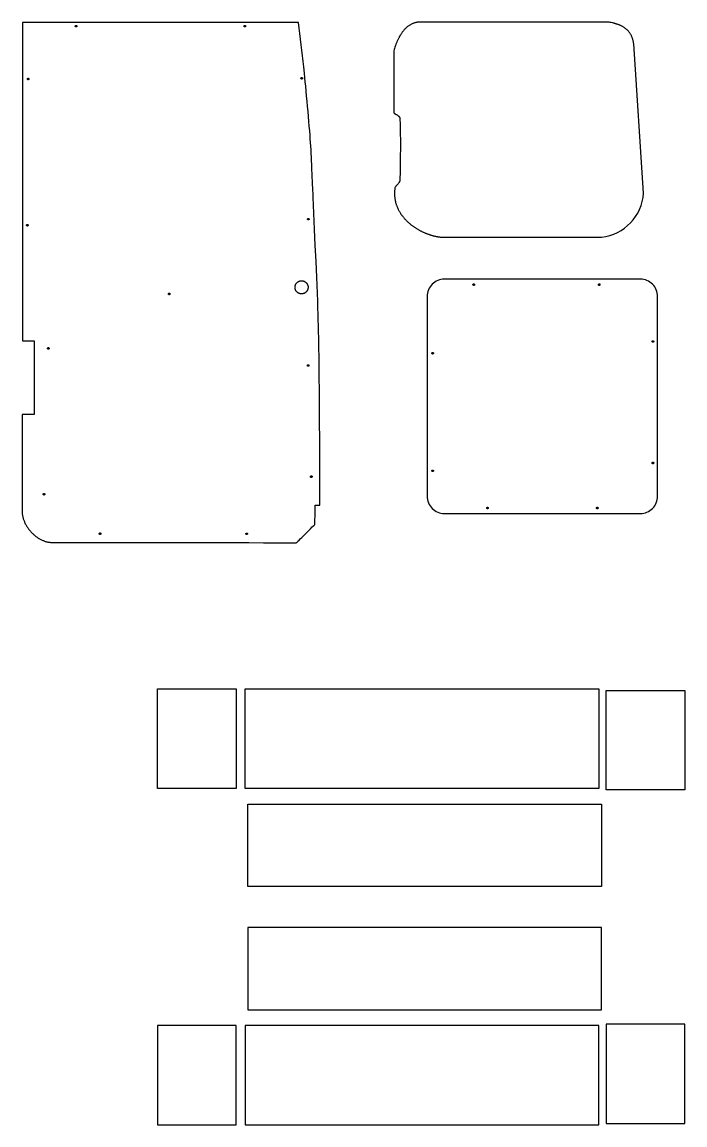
# Model space of a CAD drawing. Extents: x 850 to 7689, y -9166 to -905.
# Drawn here: x 4308 to 5999, y -6083 to -3269 of the extents above; entities that cross this region are included whole.
import ezdxf

# ---------------------------------------------------------------- set-up
doc = ezdxf.new("R2010")
doc.units = 0
doc.layers.add('Default_Layer', color=1, linetype='CONTINUOUS')

msp = doc.modelspace()

# ---------------------------------------------------------------- linework, layer by layer
at = {"layer": 'Default_Layer'}
for points in [[(4389.8, -4596.5), (4428, -4596.7), (4466.2, -4596.9), (4504.4, -4596.9), (4542.6, -4597), (4580.8, -4597), (4619, -4597), (4695.4, -4597), (4771.8, -4597), (4810, -4597), (4848.2, -4597), (4886.5, -4597.1), (4924.7, -4597.2), (4962.9, -4597.3), (4982, -4597.4), (5001.1, -4597.5), (5002.9, -4597.5), (5004.8, -4597.6), (5006.5, -4597.6), (5007.1, -4597.5), (5007.5, -4597.5), (5007.6, -4597.5), (5007.8, -4597.4), (5008.3, -4597), (5009, -4596.4), (5009.9, -4595.7), (5010.9, -4594.7), (5012.1, -4593.6), (5014.9, -4590.9), (5018.2, -4587.7), (5021.8, -4584.2), (5025.6, -4580.5), (5029.5, -4576.6), (5037.1, -4568.8), (5043.9, -4562), (5048.7, -4557.1), (5050.9, -4555), (5051.4, -4554.5), (5051.9, -4554.2), (5052.9, -4553.4), (5053.4, -4553), (5053.7, -4552.8), (5053.9, -4552.6), (5054.1, -4552.4), (5054.3, -4552.1), (5054.5, -4551.9), (5054.6, -4551.6), (5054.8, -4551.3), (5054.9, -4551), (5055, -4550.7), (5055.1, -4550.3), (5055.1, -4549.9), (5055.2, -4549.5), (5055.3, -4548.7), (5055.3, -4547.8), (5055.4, -4546.9), (5055.4, -4546.1), (5055.5, -4545.2), (5055.5, -4543.4), (5055.6, -4539.6), (5055.9, -4528.2), (5056.2, -4514.5), (5056.5, -4501.9), (5068, -4501.9), (5068, -4362.6), (5067.8, -4342.5), (5067.6, -4322.4), (5067.5, -4302.4), (5067.3, -4282.3), (5067.1, -4242.2), (5066.8, -4202.1), (5066.6, -4182), (5066.4, -4161.9), (5066.2, -4141.9), (5065.9, -4121.8), (5065.6, -4101.7), (5065.3, -4081.7), (5065.1, -4071.6), (5064.9, -4061.6), (5064.6, -4051.6), (5064.4, -4041.5), (5064.1, -4031.5), (5063.8, -4021.5), (5063.5, -4011.4), (5063.2, -4001.3), (5062.5, -3981.1), (5061.7, -3960.8), (5060.9, -3940.5), (5060.1, -3920.1), (5059.3, -3899.8), (5058.4, -3879.3), (5056.5, -3838.5), (5054.7, -3797.6), (5053.8, -3777.2), (5052.9, -3756.7), (5052, -3736.3), (5051.1, -3716), (5050.7, -3706.7), (5050.3, -3697.3), (5049.4, -3678.7), (5048.6, -3660.1), (5047.8, -3641.4), (5047.4, -3632.1), (5047, -3622.8), (5046.5, -3613.5), (5046, -3604.2), (5045.5, -3594.9), (5045, -3585.6), (5044.4, -3576.3), (5043.7, -3567), (5043, -3557.1), (5042.2, -3546.4), (5041.2, -3534.8), (5040.2, -3522.7), (5039.1, -3510), (5037.9, -3497), (5036.7, -3483.9), (5035.5, -3470.7), (5034.3, -3457.7), (5033.1, -3444.9), (5031.9, -3432.7), (5030.8, -3421), (5029.7, -3410), (5028.7, -3400), (5027.8, -3391), (5026.9, -3383.3), (5026.2, -3376.2), (5025.4, -3369.1), (5024.6, -3362), (5023.8, -3355), (5022.1, -3340.8), (5020.4, -3326.6), (5016.8, -3298.3), (5015.1, -3284.2), (5013.4, -3270), (4309.1, -3270), (4309.1, -4081.9), (4339.5, -4082), (4339.5, -4270.4), (4308.4, -4270.4), (4308.8, -4522.5), (4309, -4524.5), (4309.4, -4526.4), (4309.7, -4528.3), (4310.1, -4530.3), (4310.6, -4532.2), (4311.1, -4534.1), (4311.6, -4536), (4312.2, -4537.8), (4312.9, -4539.7), (4313.5, -4541.5), (4314.3, -4543.3), (4315, -4545.1), (4315.8, -4546.9), (4316.7, -4548.7), (4317.6, -4550.4), (4318.5, -4552.1), (4319.5, -4553.8), (4320.5, -4555.5), (4321.5, -4557.1), (4322.5, -4558.8), (4323.7, -4560.4), (4324.8, -4562), (4325.9, -4563.5), (4327.1, -4565), (4328.4, -4566.5), (4329.6, -4568), (4330.9, -4569.5), (4332.2, -4570.9), (4333.5, -4572.3), (4334.9, -4573.6), (4336.3, -4574.9), (4337.7, -4576.2), (4339.1, -4577.5), (4340.6, -4578.7), (4342.1, -4579.9), (4343.6, -4581.1), (4345.1, -4582.2), (4346.6, -4583.3), (4348.1, -4584.3), (4349.7, -4585.3), (4351.3, -4586.3), (4352.9, -4587.2), (4354.5, -4588.1), (4356.1, -4589), (4357.7, -4589.8), (4359.4, -4590.6), (4361, -4591.3), (4362.7, -4592), (4364.4, -4592.6), (4366, -4593.2), (4367.7, -4593.8), (4369.4, -4594.3), (4371.1, -4594.7), (4372.8, -4595.2), (4374.5, -4595.5), (4376.2, -4595.8), (4377.9, -4596.1), (4379.6, -4596.3), (4381.3, -4596.5), (4383, -4596.6), (4384.7, -4596.7), (4386.4, -4596.7), (4388.1, -4596.6), (4389.8, -4596.5)], [(4446.2, -3277.4), (4446.4, -3277.4), (4446.6, -3277.4), (4446.8, -3277.5), (4446.9, -3277.6), (4447.1, -3277.6), (4447.3, -3277.7), (4447.4, -3277.9), (4447.6, -3278), (4447.7, -3278.1), (4447.8, -3278.3), (4447.9, -3278.4), (4448, -3278.6), (4448.1, -3278.8), (4448.1, -3279), (4448.2, -3279.2), (4448.2, -3279.4), (4448.2, -3279.6), (4448.1, -3279.8), (4448.1, -3280), (4448, -3280.2), (4447.9, -3280.4), (4447.8, -3280.5), (4447.7, -3280.7), (4447.6, -3280.8), (4447.4, -3280.9), (4447.3, -3281.1), (4447.1, -3281.2), (4446.9, -3281.2), (4446.8, -3281.3), (4446.6, -3281.4), (4446.4, -3281.4), (4446.2, -3281.4), (4446, -3281.4), (4445.8, -3281.4), (4445.6, -3281.3), (4445.4, -3281.2), (4445.2, -3281.2), (4445, -3281.1), (4444.9, -3280.9), (4444.7, -3280.8), (4444.6, -3280.7), (4444.5, -3280.5), (4444.4, -3280.4), (4444.3, -3280.2), (4444.3, -3280), (4444.2, -3279.8), (4444.2, -3279.6), (4444.2, -3279.4), (4444.2, -3279.2), (4444.2, -3279), (4444.3, -3278.8), (4444.3, -3278.6), (4444.4, -3278.4), (4444.5, -3278.3), (4444.6, -3278.1), (4444.7, -3278), (4444.9, -3277.9), (4445, -3277.7), (4445.2, -3277.6), (4445.4, -3277.6), (4445.6, -3277.5), (4445.8, -3277.4), (4446, -3277.4), (4446.2, -3277.4)], [(4876.7, -3277.4), (4876.9, -3277.4), (4877.1, -3277.4), (4877.3, -3277.5), (4877.5, -3277.6), (4877.6, -3277.6), (4877.8, -3277.7), (4878, -3277.9), (4878.1, -3278), (4878.2, -3278.1), (4878.3, -3278.3), (4878.4, -3278.4), (4878.5, -3278.6), (4878.6, -3278.8), (4878.6, -3279), (4878.7, -3279.2), (4878.7, -3279.4), (4878.7, -3279.6), (4878.6, -3279.8), (4878.6, -3280), (4878.5, -3280.2), (4878.4, -3280.4), (4878.3, -3280.5), (4878.2, -3280.7), (4878.1, -3280.8), (4878, -3280.9), (4877.8, -3281.1), (4877.6, -3281.2), (4877.5, -3281.2), (4877.3, -3281.3), (4877.1, -3281.4), (4876.9, -3281.4), (4876.7, -3281.4), (4876.5, -3281.4), (4876.3, -3281.4), (4876.1, -3281.3), (4875.9, -3281.2), (4875.7, -3281.2), (4875.6, -3281.1), (4875.4, -3280.9), (4875.3, -3280.8), (4875.1, -3280.7), (4875, -3280.5), (4874.9, -3280.4), (4874.8, -3280.2), (4874.8, -3280), (4874.7, -3279.8), (4874.7, -3279.6), (4874.7, -3279.4), (4874.7, -3279.2), (4874.7, -3279), (4874.8, -3278.8), (4874.8, -3278.6), (4874.9, -3278.4), (4875, -3278.3), (4875.1, -3278.1), (4875.3, -3278), (4875.4, -3277.9), (4875.6, -3277.7), (4875.7, -3277.6), (4875.9, -3277.6), (4876.1, -3277.5), (4876.3, -3277.4), (4876.5, -3277.4), (4876.7, -3277.4)], [(4324, -3412.1), (4324.2, -3412.1), (4324.4, -3412.2), (4324.6, -3412.2), (4324.7, -3412.3), (4324.9, -3412.4), (4325.1, -3412.5), (4325.2, -3412.6), (4325.4, -3412.7), (4325.5, -3412.9), (4325.6, -3413), (4325.7, -3413.2), (4325.8, -3413.3), (4325.9, -3413.5), (4325.9, -3413.7), (4326, -3413.9), (4326, -3414.1), (4326, -3414.3), (4325.9, -3414.5), (4325.9, -3414.7), (4325.8, -3414.9), (4325.7, -3415.1), (4325.6, -3415.2), (4325.5, -3415.4), (4325.4, -3415.5), (4325.2, -3415.7), (4325.1, -3415.8), (4324.9, -3415.9), (4324.7, -3416), (4324.6, -3416), (4324.4, -3416.1), (4324.2, -3416.1), (4324, -3416.1), (4323.8, -3416.1), (4323.6, -3416.1), (4323.4, -3416), (4323.2, -3416), (4323, -3415.9), (4322.8, -3415.8), (4322.7, -3415.7), (4322.5, -3415.5), (4322.4, -3415.4), (4322.3, -3415.2), (4322.2, -3415.1), (4322.1, -3414.9), (4322.1, -3414.7), (4322, -3414.5), (4322, -3414.3), (4322, -3414.1), (4322, -3413.9), (4322, -3413.7), (4322.1, -3413.5), (4322.1, -3413.3), (4322.2, -3413.2), (4322.3, -3413), (4322.4, -3412.9), (4322.5, -3412.7), (4322.7, -3412.6), (4322.8, -3412.5), (4323, -3412.4), (4323.2, -3412.3), (4323.4, -3412.2), (4323.6, -3412.2), (4323.8, -3412.1), (4324, -3412.1)], [(5021.9, -3410.2), (5022.1, -3410.2), (5022.3, -3410.2), (5022.5, -3410.3), (5022.7, -3410.3), (5022.9, -3410.4), (5023.1, -3410.5), (5023.2, -3410.6), (5023.3, -3410.8), (5023.5, -3410.9), (5023.6, -3411.1), (5023.7, -3411.2), (5023.8, -3411.4), (5023.8, -3411.6), (5023.9, -3411.8), (5023.9, -3412), (5023.9, -3412.2), (5023.9, -3412.4), (5023.9, -3412.6), (5023.8, -3412.8), (5023.8, -3412.9), (5023.7, -3413.1), (5023.6, -3413.3), (5023.5, -3413.4), (5023.3, -3413.6), (5023.2, -3413.7), (5023.1, -3413.8), (5022.9, -3413.9), (5022.7, -3414), (5022.5, -3414.1), (5022.3, -3414.1), (5022.1, -3414.2), (5021.9, -3414.2), (5021.7, -3414.2), (5021.5, -3414.1), (5021.3, -3414.1), (5021.2, -3414), (5021, -3413.9), (5020.8, -3413.8), (5020.7, -3413.7), (5020.5, -3413.6), (5020.4, -3413.4), (5020.3, -3413.3), (5020.2, -3413.1), (5020.1, -3412.9), (5020, -3412.8), (5020, -3412.6), (5019.9, -3412.4), (5019.9, -3412.2), (5019.9, -3412), (5020, -3411.8), (5020, -3411.6), (5020.1, -3411.4), (5020.2, -3411.2), (5020.3, -3411.1), (5020.4, -3410.9), (5020.5, -3410.8), (5020.7, -3410.6), (5020.8, -3410.5), (5021, -3410.4), (5021.2, -3410.3), (5021.3, -3410.3), (5021.5, -3410.2), (5021.7, -3410.2), (5021.9, -3410.2)], [(5038.7, -3769.8), (5038.9, -3769.8), (5039.1, -3769.8), (5039.3, -3769.9), (5039.5, -3769.9), (5039.6, -3770), (5039.8, -3770.1), (5040, -3770.2), (5040.1, -3770.4), (5040.2, -3770.5), (5040.3, -3770.7), (5040.4, -3770.8), (5040.5, -3771), (5040.6, -3771.2), (5040.6, -3771.4), (5040.7, -3771.6), (5040.7, -3771.8), (5040.7, -3772), (5040.6, -3772.2), (5040.6, -3772.4), (5040.5, -3772.5), (5040.4, -3772.7), (5040.3, -3772.9), (5040.2, -3773), (5040.1, -3773.2), (5040, -3773.3), (5039.8, -3773.4), (5039.6, -3773.5), (5039.5, -3773.6), (5039.3, -3773.7), (5039.1, -3773.7), (5038.9, -3773.8), (5038.7, -3773.8), (5038.5, -3773.8), (5038.3, -3773.7), (5038.1, -3773.7), (5037.9, -3773.6), (5037.7, -3773.5), (5037.6, -3773.4), (5037.4, -3773.3), (5037.3, -3773.2), (5037.1, -3773), (5037, -3772.9), (5036.9, -3772.7), (5036.8, -3772.5), (5036.8, -3772.4), (5036.7, -3772.2), (5036.7, -3772), (5036.7, -3771.8), (5036.7, -3771.6), (5036.7, -3771.4), (5036.8, -3771.2), (5036.8, -3771), (5036.9, -3770.8), (5037, -3770.7), (5037.1, -3770.5), (5037.3, -3770.4), (5037.4, -3770.2), (5037.6, -3770.1), (5037.7, -3770), (5037.9, -3769.9), (5038.1, -3769.9), (5038.3, -3769.8), (5038.5, -3769.8), (5038.7, -3769.8)], [(4322, -3785.2), (4322.2, -3785.2), (4322.4, -3785.2), (4322.5, -3785.3), (4322.7, -3785.3), (4322.9, -3785.4), (4323.1, -3785.5), (4323.2, -3785.6), (4323.4, -3785.8), (4323.5, -3785.9), (4323.6, -3786), (4323.7, -3786.2), (4323.8, -3786.4), (4323.9, -3786.6), (4323.9, -3786.8), (4323.9, -3787), (4324, -3787.2), (4323.9, -3787.4), (4323.9, -3787.6), (4323.9, -3787.8), (4323.8, -3787.9), (4323.7, -3788.1), (4323.6, -3788.3), (4323.5, -3788.4), (4323.4, -3788.6), (4323.2, -3788.7), (4323.1, -3788.8), (4322.9, -3788.9), (4322.7, -3789), (4322.5, -3789.1), (4322.4, -3789.1), (4322.2, -3789.2), (4322, -3789.2), (4321.7, -3789.2), (4321.6, -3789.1), (4321.4, -3789.1), (4321.2, -3789), (4321, -3788.9), (4320.8, -3788.8), (4320.7, -3788.7), (4320.5, -3788.6), (4320.4, -3788.4), (4320.3, -3788.3), (4320.2, -3788.1), (4320.1, -3787.9), (4320, -3787.8), (4320, -3787.6), (4320, -3787.4), (4320, -3787.2), (4320, -3787), (4320, -3786.8), (4320, -3786.6), (4320.1, -3786.4), (4320.2, -3786.2), (4320.3, -3786), (4320.4, -3785.9), (4320.5, -3785.8), (4320.7, -3785.6), (4320.8, -3785.5), (4321, -3785.4), (4321.2, -3785.3), (4321.4, -3785.3), (4321.6, -3785.2), (4321.7, -3785.2), (4322, -3785.2)], [(5021.4, -3928.9), (5022.2, -3928.9), (5023.1, -3928.9), (5023.9, -3929.1), (5024.7, -3929.2), (5025.6, -3929.4), (5026.4, -3929.6), (5027.1, -3929.9), (5027.9, -3930.2), (5028.6, -3930.5), (5029.4, -3930.9), (5030.1, -3931.3), (5030.7, -3931.7), (5031.4, -3932.2), (5032, -3932.7), (5032.6, -3933.2), (5033.2, -3933.8), (5033.8, -3934.3), (5034.3, -3935), (5034.8, -3935.6), (5035.3, -3936.2), (5035.7, -3936.9), (5036.1, -3937.6), (5036.5, -3938.3), (5036.8, -3939.1), (5037.1, -3939.8), (5037.4, -3940.6), (5037.6, -3941.4), (5037.8, -3942.2), (5037.9, -3943.1), (5038, -3943.9), (5038.1, -3944.7), (5038.1, -3945.6), (5038.1, -3946.5), (5038, -3947.3), (5037.9, -3948.1), (5037.8, -3949), (5037.6, -3949.8), (5037.4, -3950.6), (5037.1, -3951.4), (5036.8, -3952.1), (5036.5, -3952.9), (5036.1, -3953.6), (5035.7, -3954.3), (5035.3, -3955), (5034.8, -3955.6), (5034.3, -3956.2), (5033.8, -3956.9), (5033.2, -3957.4), (5032.6, -3958), (5032, -3958.5), (5031.4, -3959), (5030.7, -3959.5), (5030.1, -3959.9), (5029.4, -3960.3), (5028.6, -3960.7), (5027.9, -3961), (5027.1, -3961.3), (5026.4, -3961.6), (5025.6, -3961.8), (5024.7, -3962), (5023.9, -3962.1), (5023.1, -3962.3), (5022.2, -3962.3), (5021.4, -3962.3), (5020.5, -3962.3), (5019.7, -3962.3), (5018.8, -3962.1), (5018, -3962), (5017.2, -3961.8), (5016.4, -3961.6), (5015.6, -3961.3), (5014.9, -3961), (5014.1, -3960.7), (5013.4, -3960.3), (5012.7, -3959.9), (5012, -3959.5), (5011.4, -3959), (5010.7, -3958.5), (5010.1, -3958), (5009.5, -3957.4), (5009, -3956.9), (5008.5, -3956.2), (5008, -3955.6), (5007.5, -3955), (5007.1, -3954.3), (5006.7, -3953.6), (5006.3, -3952.9), (5006, -3952.1), (5005.7, -3951.4), (5005.4, -3950.6), (5005.2, -3949.8), (5005, -3949), (5004.8, -3948.1), (5004.7, -3947.3), (5004.7, -3946.5), (5004.6, -3945.6), (5004.7, -3944.7), (5004.7, -3943.9), (5004.8, -3943.1), (5005, -3942.2), (5005.2, -3941.4), (5005.4, -3940.6), (5005.7, -3939.8), (5006, -3939.1), (5006.3, -3938.3), (5006.7, -3937.6), (5007.1, -3936.9), (5007.5, -3936.2), (5008, -3935.6), (5008.5, -3935), (5009, -3934.3), (5009.5, -3933.8), (5010.1, -3933.2), (5010.7, -3932.7), (5011.4, -3932.2), (5012, -3931.7), (5012.7, -3931.3), (5013.4, -3930.9), (5014.1, -3930.5), (5014.9, -3930.2), (5015.6, -3929.9), (5016.4, -3929.6), (5017.2, -3929.4), (5018, -3929.2), (5018.8, -3929.1), (5019.7, -3928.9), (5020.5, -3928.9), (5021.4, -3928.9), (5022.2, -3928.9), (5023.1, -3928.9), (5023.9, -3929.1), (5024.7, -3929.2), (5025.6, -3929.4), (5026.4, -3929.6), (5027.1, -3929.9), (5027.9, -3930.2), (5028.6, -3930.5), (5029.4, -3930.9), (5030.1, -3931.3), (5030.7, -3931.7), (5031.4, -3932.2), (5032, -3932.7), (5032.6, -3933.2), (5033.2, -3933.8), (5033.8, -3934.3), (5034.3, -3935), (5034.8, -3935.6), (5035.3, -3936.2), (5035.7, -3936.9), (5036.1, -3937.6), (5036.5, -3938.3), (5036.8, -3939.1), (5037.1, -3939.8), (5037.4, -3940.6), (5037.6, -3941.4), (5037.8, -3942.2), (5037.9, -3943.1), (5038, -3943.9), (5038.1, -3944.7), (5038.1, -3945.6), (5038.1, -3946.5), (5038, -3947.3), (5037.9, -3948.1), (5037.8, -3949), (5037.6, -3949.8), (5037.4, -3950.6), (5037.1, -3951.4), (5036.8, -3952.1), (5036.5, -3952.9), (5036.1, -3953.6), (5035.7, -3954.3), (5035.3, -3955), (5034.8, -3955.6), (5034.3, -3956.2), (5033.8, -3956.9), (5033.2, -3957.4), (5032.6, -3958), (5032, -3958.5), (5031.4, -3959), (5030.7, -3959.5), (5030.1, -3959.9), (5029.4, -3960.3), (5028.6, -3960.7), (5027.9, -3961), (5027.1, -3961.3), (5026.4, -3961.6), (5025.6, -3961.8), (5024.7, -3962), (5023.9, -3962.1), (5023.1, -3962.3), (5022.2, -3962.3), (5021.4, -3962.3), (5020.5, -3962.3), (5019.7, -3962.3), (5018.8, -3962.1), (5018, -3962), (5017.2, -3961.8), (5016.4, -3961.6), (5015.6, -3961.3), (5014.9, -3961), (5014.1, -3960.7), (5013.4, -3960.3), (5012.7, -3959.9), (5012, -3959.5), (5011.4, -3959), (5010.7, -3958.5), (5010.1, -3958), (5009.5, -3957.4), (5009, -3956.9), (5008.5, -3956.2), (5008, -3955.6), (5007.5, -3955), (5007.1, -3954.3), (5006.7, -3953.6), (5006.3, -3952.9), (5006, -3952.1), (5005.7, -3951.4), (5005.4, -3950.6), (5005.2, -3949.8), (5005, -3949), (5004.8, -3948.1), (5004.7, -3947.3), (5004.7, -3946.5), (5004.6, -3945.6), (5004.7, -3944.7), (5004.7, -3943.9), (5004.8, -3943.1), (5005, -3942.2), (5005.2, -3941.4), (5005.4, -3940.6), (5005.7, -3939.8), (5006, -3939.1), (5006.3, -3938.3), (5006.7, -3937.6), (5007.1, -3936.9), (5007.5, -3936.2), (5008, -3935.6), (5008.5, -3935), (5009, -3934.3), (5009.5, -3933.8), (5010.1, -3933.2), (5010.7, -3932.7), (5011.4, -3932.2), (5012, -3931.7), (5012.7, -3931.3), (5013.4, -3930.9), (5014.1, -3930.5), (5014.9, -3930.2), (5015.6, -3929.9), (5016.4, -3929.6), (5017.2, -3929.4), (5018, -3929.2), (5018.8, -3929.1), (5019.7, -3928.9), (5020.5, -3928.9), (5021.4, -3928.9)], [(5458.7, -3938.8), (5458.7, -3938.6), (5458.8, -3938.4), (5458.8, -3938.2), (5458.9, -3938), (5459, -3937.8), (5459.1, -3937.7), (5459.2, -3937.5), (5459.3, -3937.4), (5459.5, -3937.3), (5459.6, -3937.1), (5459.8, -3937), (5460, -3937), (5460.1, -3936.9), (5460.3, -3936.8), (5460.5, -3936.8), (5460.7, -3936.8), (5460.9, -3936.8), (5461.1, -3936.8), (5461.3, -3936.9), (5461.5, -3937), (5461.7, -3937), (5461.9, -3937.1), (5462, -3937.3), (5462.2, -3937.4), (5462.3, -3937.5), (5462.4, -3937.7), (5462.5, -3937.8), (5462.6, -3938), (5462.6, -3938.2), (5462.7, -3938.4), (5462.7, -3938.6), (5462.7, -3938.8), (5462.7, -3939), (5462.7, -3939.2), (5462.6, -3939.4), (5462.6, -3939.6), (5462.5, -3939.7), (5462.4, -3939.9), (5462.3, -3940.1), (5462.2, -3940.2), (5462, -3940.3), (5461.9, -3940.5), (5461.7, -3940.6), (5461.5, -3940.6), (5461.3, -3940.7), (5461.1, -3940.8), (5460.9, -3940.8), (5460.7, -3940.8), (5460.5, -3940.8), (5460.3, -3940.8), (5460.1, -3940.7), (5460, -3940.6), (5459.8, -3940.6), (5459.6, -3940.5), (5459.5, -3940.3), (5459.3, -3940.2), (5459.2, -3940.1), (5459.1, -3939.9), (5459, -3939.7), (5458.9, -3939.6), (5458.8, -3939.4), (5458.8, -3939.2), (5458.7, -3939), (5458.7, -3938.8)], [(5778.7, -3938.8), (5778.7, -3938.6), (5778.8, -3938.4), (5778.8, -3938.2), (5778.9, -3938), (5779, -3937.8), (5779.1, -3937.7), (5779.2, -3937.5), (5779.3, -3937.4), (5779.5, -3937.3), (5779.6, -3937.1), (5779.8, -3937), (5780, -3937), (5780.1, -3936.9), (5780.3, -3936.8), (5780.5, -3936.8), (5780.7, -3936.8), (5780.9, -3936.8), (5781.1, -3936.8), (5781.3, -3936.9), (5781.5, -3937), (5781.7, -3937), (5781.9, -3937.1), (5782, -3937.3), (5782.2, -3937.4), (5782.3, -3937.5), (5782.4, -3937.7), (5782.5, -3937.8), (5782.6, -3938), (5782.6, -3938.2), (5782.7, -3938.4), (5782.7, -3938.6), (5782.7, -3938.8), (5782.7, -3939), (5782.7, -3939.2), (5782.6, -3939.4), (5782.6, -3939.6), (5782.5, -3939.7), (5782.4, -3939.9), (5782.3, -3940.1), (5782.2, -3940.2), (5782, -3940.3), (5781.9, -3940.5), (5781.7, -3940.6), (5781.5, -3940.6), (5781.3, -3940.7), (5781.1, -3940.8), (5780.9, -3940.8), (5780.7, -3940.8), (5780.5, -3940.8), (5780.3, -3940.8), (5780.1, -3940.7), (5780, -3940.6), (5779.8, -3940.6), (5779.6, -3940.5), (5779.5, -3940.3), (5779.3, -3940.2), (5779.2, -3940.1), (5779.1, -3939.9), (5779, -3939.7), (5778.9, -3939.6), (5778.8, -3939.4), (5778.8, -3939.2), (5778.7, -3939), (5778.7, -3938.8)], [(4683.7, -3960.4), (4683.9, -3960.4), (4684.1, -3960.4), (4684.3, -3960.5), (4684.5, -3960.5), (4684.6, -3960.6), (4684.8, -3960.7), (4685, -3960.8), (4685.1, -3961), (4685.2, -3961.1), (4685.4, -3961.3), (4685.5, -3961.4), (4685.5, -3961.6), (4685.6, -3961.8), (4685.7, -3962), (4685.7, -3962.2), (4685.7, -3962.4), (4685.7, -3962.6), (4685.7, -3962.8), (4685.6, -3963), (4685.5, -3963.2), (4685.5, -3963.3), (4685.4, -3963.5), (4685.2, -3963.7), (4685.1, -3963.8), (4685, -3963.9), (4684.8, -3964.1), (4684.6, -3964.2), (4684.5, -3964.2), (4684.3, -3964.3), (4684.1, -3964.4), (4683.9, -3964.4), (4683.7, -3964.4), (4683.5, -3964.4), (4683.3, -3964.4), (4683.1, -3964.3), (4682.9, -3964.2), (4682.7, -3964.2), (4682.6, -3964.1), (4682.4, -3963.9), (4682.3, -3963.8), (4682.2, -3963.7), (4682, -3963.5), (4681.9, -3963.3), (4681.9, -3963.2), (4681.8, -3963), (4681.7, -3962.8), (4681.7, -3962.6), (4681.7, -3962.4), (4681.7, -3962.2), (4681.7, -3962), (4681.8, -3961.8), (4681.9, -3961.6), (4681.9, -3961.4), (4682, -3961.3), (4682.2, -3961.1), (4682.3, -3961), (4682.4, -3960.8), (4682.6, -3960.7), (4682.7, -3960.6), (4682.9, -3960.5), (4683.1, -3960.5), (4683.3, -3960.4), (4683.5, -3960.4), (4683.7, -3960.4)], [(4375.5, -4099.5), (4375.7, -4099.5), (4375.9, -4099.5), (4376.1, -4099.6), (4376.2, -4099.6), (4376.4, -4099.7), (4376.6, -4099.8), (4376.7, -4099.9), (4376.9, -4100.1), (4377, -4100.2), (4377.1, -4100.4), (4377.2, -4100.5), (4377.3, -4100.7), (4377.4, -4100.9), (4377.4, -4101.1), (4377.5, -4101.3), (4377.5, -4101.5), (4377.5, -4101.7), (4377.4, -4101.9), (4377.4, -4102.1), (4377.3, -4102.2), (4377.2, -4102.4), (4377.1, -4102.6), (4377, -4102.7), (4376.9, -4102.9), (4376.7, -4103), (4376.6, -4103.1), (4376.4, -4103.2), (4376.2, -4103.3), (4376.1, -4103.4), (4375.9, -4103.4), (4375.7, -4103.5), (4375.5, -4103.5), (4375.3, -4103.5), (4375.1, -4103.4), (4374.9, -4103.4), (4374.7, -4103.3), (4374.5, -4103.2), (4374.3, -4103.1), (4374.2, -4103), (4374, -4102.9), (4373.9, -4102.7), (4373.8, -4102.6), (4373.7, -4102.4), (4373.6, -4102.2), (4373.6, -4102.1), (4373.5, -4101.9), (4373.5, -4101.7), (4373.5, -4101.5), (4373.5, -4101.3), (4373.5, -4101.1), (4373.6, -4100.9), (4373.6, -4100.7), (4373.7, -4100.5), (4373.8, -4100.4), (4373.9, -4100.2), (4374, -4100.1), (4374.2, -4099.9), (4374.3, -4099.8), (4374.5, -4099.7), (4374.7, -4099.6), (4374.9, -4099.6), (4375.1, -4099.5), (4375.3, -4099.5), (4375.5, -4099.5)], [(5915.7, -4083.8), (5915.7, -4083.6), (5915.8, -4083.4), (5915.8, -4083.2), (5915.9, -4083), (5916, -4082.8), (5916.1, -4082.7), (5916.2, -4082.5), (5916.3, -4082.4), (5916.5, -4082.3), (5916.6, -4082.1), (5916.8, -4082), (5917, -4082), (5917.1, -4081.9), (5917.3, -4081.8), (5917.5, -4081.8), (5917.7, -4081.8), (5917.9, -4081.8), (5918.1, -4081.8), (5918.3, -4081.9), (5918.5, -4082), (5918.7, -4082), (5918.9, -4082.1), (5919, -4082.3), (5919.2, -4082.4), (5919.3, -4082.5), (5919.4, -4082.7), (5919.5, -4082.8), (5919.6, -4083), (5919.6, -4083.2), (5919.7, -4083.4), (5919.7, -4083.6), (5919.7, -4083.8), (5919.7, -4084), (5919.7, -4084.2), (5919.6, -4084.4), (5919.6, -4084.6), (5919.5, -4084.7), (5919.4, -4084.9), (5919.3, -4085.1), (5919.2, -4085.2), (5919, -4085.3), (5918.9, -4085.5), (5918.7, -4085.6), (5918.5, -4085.6), (5918.3, -4085.7), (5918.1, -4085.8), (5917.9, -4085.8), (5917.7, -4085.8), (5917.5, -4085.8), (5917.3, -4085.8), (5917.1, -4085.7), (5917, -4085.6), (5916.8, -4085.6), (5916.6, -4085.5), (5916.5, -4085.3), (5916.3, -4085.2), (5916.2, -4085.1), (5916.1, -4084.9), (5916, -4084.7), (5915.9, -4084.6), (5915.8, -4084.4), (5915.8, -4084.2), (5915.7, -4084), (5915.7, -4083.8)], [(5353.7, -4113.8), (5353.7, -4113.6), (5353.8, -4113.4), (5353.8, -4113.2), (5353.9, -4113), (5354, -4112.8), (5354.1, -4112.7), (5354.2, -4112.5), (5354.3, -4112.4), (5354.5, -4112.3), (5354.6, -4112.1), (5354.8, -4112), (5355, -4112), (5355.1, -4111.9), (5355.3, -4111.8), (5355.5, -4111.8), (5355.7, -4111.8), (5355.9, -4111.8), (5356.1, -4111.8), (5356.3, -4111.9), (5356.5, -4112), (5356.7, -4112), (5356.9, -4112.1), (5357, -4112.3), (5357.2, -4112.4), (5357.3, -4112.5), (5357.4, -4112.7), (5357.5, -4112.8), (5357.6, -4113), (5357.6, -4113.2), (5357.7, -4113.4), (5357.7, -4113.6), (5357.7, -4113.8), (5357.7, -4114), (5357.7, -4114.2), (5357.6, -4114.4), (5357.6, -4114.6), (5357.5, -4114.7), (5357.4, -4114.9), (5357.3, -4115.1), (5357.2, -4115.2), (5357, -4115.3), (5356.9, -4115.5), (5356.7, -4115.6), (5356.5, -4115.6), (5356.3, -4115.7), (5356.1, -4115.8), (5355.9, -4115.8), (5355.7, -4115.8), (5355.5, -4115.8), (5355.3, -4115.8), (5355.1, -4115.7), (5355, -4115.6), (5354.8, -4115.6), (5354.6, -4115.5), (5354.5, -4115.3), (5354.3, -4115.2), (5354.2, -4115.1), (5354.1, -4114.9), (5354, -4114.7), (5353.9, -4114.6), (5353.8, -4114.4), (5353.8, -4114.2), (5353.7, -4114), (5353.7, -4113.8)], [(5038.1, -4143.1), (5038.3, -4143.1), (5038.5, -4143.1), (5038.7, -4143.2), (5038.9, -4143.3), (5039.1, -4143.3), (5039.2, -4143.4), (5039.4, -4143.6), (5039.5, -4143.7), (5039.7, -4143.8), (5039.8, -4144), (5039.9, -4144.1), (5040, -4144.3), (5040, -4144.5), (5040.1, -4144.7), (5040.1, -4144.9), (5040.1, -4145.1), (5040.1, -4145.3), (5040.1, -4145.5), (5040, -4145.7), (5040, -4145.9), (5039.9, -4146), (5039.8, -4146.2), (5039.7, -4146.4), (5039.5, -4146.5), (5039.4, -4146.6), (5039.2, -4146.8), (5039.1, -4146.9), (5038.9, -4146.9), (5038.7, -4147), (5038.5, -4147.1), (5038.3, -4147.1), (5038.1, -4147.1), (5037.9, -4147.1), (5037.7, -4147.1), (5037.5, -4147), (5037.3, -4146.9), (5037.2, -4146.9), (5037, -4146.8), (5036.9, -4146.6), (5036.7, -4146.5), (5036.6, -4146.4), (5036.5, -4146.2), (5036.4, -4146), (5036.3, -4145.9), (5036.2, -4145.7), (5036.2, -4145.5), (5036.1, -4145.3), (5036.1, -4145.1), (5036.1, -4144.9), (5036.2, -4144.7), (5036.2, -4144.5), (5036.3, -4144.3), (5036.4, -4144.1), (5036.5, -4144), (5036.6, -4143.8), (5036.7, -4143.7), (5036.9, -4143.6), (5037, -4143.4), (5037.2, -4143.3), (5037.3, -4143.3), (5037.5, -4143.2), (5037.7, -4143.1), (5037.9, -4143.1), (5038.1, -4143.1)], [(5353.7, -4413.8), (5353.7, -4413.6), (5353.8, -4413.4), (5353.8, -4413.2), (5353.9, -4413), (5354, -4412.8), (5354.1, -4412.7), (5354.2, -4412.5), (5354.3, -4412.4), (5354.5, -4412.3), (5354.6, -4412.1), (5354.8, -4412), (5355, -4412), (5355.1, -4411.9), (5355.3, -4411.8), (5355.5, -4411.8), (5355.7, -4411.8), (5355.9, -4411.8), (5356.1, -4411.8), (5356.3, -4411.9), (5356.5, -4412), (5356.7, -4412), (5356.9, -4412.1), (5357, -4412.3), (5357.2, -4412.4), (5357.3, -4412.5), (5357.4, -4412.7), (5357.5, -4412.8), (5357.6, -4413), (5357.6, -4413.2), (5357.7, -4413.4), (5357.7, -4413.6), (5357.7, -4413.8), (5357.7, -4414), (5357.7, -4414.2), (5357.6, -4414.4), (5357.6, -4414.6), (5357.5, -4414.7), (5357.4, -4414.9), (5357.3, -4415.1), (5357.2, -4415.2), (5357, -4415.3), (5356.9, -4415.5), (5356.7, -4415.6), (5356.5, -4415.6), (5356.3, -4415.7), (5356.1, -4415.8), (5355.9, -4415.8), (5355.7, -4415.8), (5355.5, -4415.8), (5355.3, -4415.8), (5355.1, -4415.7), (5355, -4415.6), (5354.8, -4415.6), (5354.6, -4415.5), (5354.5, -4415.3), (5354.3, -4415.2), (5354.2, -4415.1), (5354.1, -4414.9), (5354, -4414.7), (5353.9, -4414.6), (5353.8, -4414.4), (5353.8, -4414.2), (5353.7, -4414), (5353.7, -4413.8)], [(5915.7, -4393.8), (5915.7, -4393.6), (5915.8, -4393.4), (5915.8, -4393.2), (5915.9, -4393), (5916, -4392.8), (5916.1, -4392.7), (5916.2, -4392.5), (5916.3, -4392.4), (5916.5, -4392.3), (5916.6, -4392.1), (5916.8, -4392), (5917, -4392), (5917.1, -4391.9), (5917.3, -4391.8), (5917.5, -4391.8), (5917.7, -4391.8), (5917.9, -4391.8), (5918.1, -4391.8), (5918.3, -4391.9), (5918.5, -4392), (5918.7, -4392), (5918.9, -4392.1), (5919, -4392.3), (5919.2, -4392.4), (5919.3, -4392.5), (5919.4, -4392.7), (5919.5, -4392.8), (5919.6, -4393), (5919.6, -4393.2), (5919.7, -4393.4), (5919.7, -4393.6), (5919.7, -4393.8), (5919.7, -4394), (5919.7, -4394.2), (5919.6, -4394.4), (5919.6, -4394.6), (5919.5, -4394.7), (5919.4, -4394.9), (5919.3, -4395.1), (5919.2, -4395.2), (5919, -4395.3), (5918.9, -4395.5), (5918.7, -4395.6), (5918.5, -4395.6), (5918.3, -4395.7), (5918.1, -4395.8), (5917.9, -4395.8), (5917.7, -4395.8), (5917.5, -4395.8), (5917.3, -4395.8), (5917.1, -4395.7), (5917, -4395.6), (5916.8, -4395.6), (5916.6, -4395.5), (5916.5, -4395.3), (5916.3, -4395.2), (5916.2, -4395.1), (5916.1, -4394.9), (5916, -4394.7), (5915.9, -4394.6), (5915.8, -4394.4), (5915.8, -4394.2), (5915.7, -4394), (5915.7, -4393.8)], [(5046.3, -4426.7), (5046.5, -4426.7), (5046.7, -4426.8), (5046.9, -4426.8), (5047.1, -4426.9), (5047.2, -4427), (5047.4, -4427.1), (5047.5, -4427.2), (5047.7, -4427.3), (5047.8, -4427.4), (5047.9, -4427.6), (5048, -4427.8), (5048.1, -4427.9), (5048.2, -4428.1), (5048.2, -4428.3), (5048.3, -4428.5), (5048.3, -4428.7), (5048.3, -4428.9), (5048.2, -4429.1), (5048.2, -4429.3), (5048.1, -4429.5), (5048, -4429.7), (5047.9, -4429.8), (5047.8, -4430), (5047.7, -4430.1), (5047.5, -4430.3), (5047.4, -4430.4), (5047.2, -4430.5), (5047.1, -4430.6), (5046.9, -4430.6), (5046.7, -4430.7), (5046.5, -4430.7), (5046.3, -4430.7), (5046.1, -4430.7), (5045.9, -4430.7), (5045.7, -4430.6), (5045.5, -4430.6), (5045.3, -4430.5), (5045.2, -4430.4), (5045, -4430.3), (5044.9, -4430.1), (5044.7, -4430), (5044.6, -4429.8), (5044.5, -4429.7), (5044.4, -4429.5), (5044.4, -4429.3), (5044.3, -4429.1), (5044.3, -4428.9), (5044.3, -4428.7), (5044.3, -4428.5), (5044.3, -4428.3), (5044.4, -4428.1), (5044.4, -4427.9), (5044.5, -4427.8), (5044.6, -4427.6), (5044.7, -4427.4), (5044.9, -4427.3), (5045, -4427.2), (5045.2, -4427.1), (5045.3, -4427), (5045.5, -4426.9), (5045.7, -4426.8), (5045.9, -4426.8), (5046.1, -4426.7), (5046.3, -4426.7)], [(4364.3, -4471.6), (4364.5, -4471.6), (4364.7, -4471.6), (4364.9, -4471.7), (4365.1, -4471.7), (4365.3, -4471.8), (4365.4, -4471.9), (4365.6, -4472), (4365.7, -4472.1), (4365.9, -4472.3), (4366, -4472.4), (4366.1, -4472.6), (4366.2, -4472.8), (4366.2, -4473), (4366.3, -4473.2), (4366.3, -4473.4), (4366.3, -4473.6), (4366.3, -4473.8), (4366.3, -4474), (4366.2, -4474.2), (4366.2, -4474.3), (4366.1, -4474.5), (4366, -4474.7), (4365.9, -4474.8), (4365.7, -4475), (4365.6, -4475.1), (4365.4, -4475.2), (4365.3, -4475.3), (4365.1, -4475.4), (4364.9, -4475.5), (4364.7, -4475.5), (4364.5, -4475.6), (4364.3, -4475.6), (4364.1, -4475.6), (4363.9, -4475.5), (4363.7, -4475.5), (4363.5, -4475.4), (4363.4, -4475.3), (4363.2, -4475.2), (4363.1, -4475.1), (4362.9, -4475), (4362.8, -4474.8), (4362.7, -4474.7), (4362.6, -4474.5), (4362.5, -4474.3), (4362.4, -4474.2), (4362.4, -4474), (4362.3, -4473.8), (4362.3, -4473.6), (4362.3, -4473.4), (4362.4, -4473.2), (4362.4, -4473), (4362.5, -4472.8), (4362.6, -4472.6), (4362.7, -4472.4), (4362.8, -4472.3), (4362.9, -4472.1), (4363.1, -4472), (4363.2, -4471.9), (4363.4, -4471.8), (4363.5, -4471.7), (4363.7, -4471.7), (4363.9, -4471.6), (4364.1, -4471.6), (4364.3, -4471.6)], [(5493.7, -4508.8), (5493.7, -4508.6), (5493.8, -4508.4), (5493.8, -4508.2), (5493.9, -4508), (5494, -4507.8), (5494.1, -4507.7), (5494.2, -4507.5), (5494.3, -4507.4), (5494.5, -4507.3), (5494.6, -4507.1), (5494.8, -4507), (5495, -4507), (5495.1, -4506.9), (5495.3, -4506.8), (5495.5, -4506.8), (5495.7, -4506.8), (5495.9, -4506.8), (5496.1, -4506.8), (5496.3, -4506.9), (5496.5, -4507), (5496.7, -4507), (5496.9, -4507.1), (5497, -4507.3), (5497.2, -4507.4), (5497.3, -4507.5), (5497.4, -4507.7), (5497.5, -4507.8), (5497.6, -4508), (5497.6, -4508.2), (5497.7, -4508.4), (5497.7, -4508.6), (5497.7, -4508.8), (5497.7, -4509), (5497.7, -4509.2), (5497.6, -4509.4), (5497.6, -4509.6), (5497.5, -4509.7), (5497.4, -4509.9), (5497.3, -4510.1), (5497.2, -4510.2), (5497, -4510.3), (5496.9, -4510.5), (5496.7, -4510.6), (5496.5, -4510.6), (5496.3, -4510.7), (5496.1, -4510.8), (5495.9, -4510.8), (5495.7, -4510.8), (5495.5, -4510.8), (5495.3, -4510.8), (5495.1, -4510.7), (5495, -4510.6), (5494.8, -4510.6), (5494.6, -4510.5), (5494.5, -4510.3), (5494.3, -4510.2), (5494.2, -4510.1), (5494.1, -4509.9), (5494, -4509.7), (5493.9, -4509.6), (5493.8, -4509.4), (5493.8, -4509.2), (5493.7, -4509), (5493.7, -4508.8)], [(5773.7, -4508.8), (5773.7, -4508.6), (5773.8, -4508.4), (5773.8, -4508.2), (5773.9, -4508), (5774, -4507.8), (5774.1, -4507.7), (5774.2, -4507.5), (5774.3, -4507.4), (5774.5, -4507.3), (5774.6, -4507.1), (5774.8, -4507), (5775, -4507), (5775.1, -4506.9), (5775.3, -4506.8), (5775.5, -4506.8), (5775.7, -4506.8), (5775.9, -4506.8), (5776.1, -4506.8), (5776.3, -4506.9), (5776.5, -4507), (5776.7, -4507), (5776.9, -4507.1), (5777, -4507.3), (5777.2, -4507.4), (5777.3, -4507.5), (5777.4, -4507.7), (5777.5, -4507.8), (5777.6, -4508), (5777.6, -4508.2), (5777.7, -4508.4), (5777.7, -4508.6), (5777.7, -4508.8), (5777.7, -4509), (5777.7, -4509.2), (5777.6, -4509.4), (5777.6, -4509.6), (5777.5, -4509.7), (5777.4, -4509.9), (5777.3, -4510.1), (5777.2, -4510.2), (5777, -4510.3), (5776.9, -4510.5), (5776.7, -4510.6), (5776.5, -4510.6), (5776.3, -4510.7), (5776.1, -4510.8), (5775.9, -4510.8), (5775.7, -4510.8), (5775.5, -4510.8), (5775.3, -4510.8), (5775.1, -4510.7), (5775, -4510.6), (5774.8, -4510.6), (5774.6, -4510.5), (5774.5, -4510.3), (5774.3, -4510.2), (5774.2, -4510.1), (5774.1, -4509.9), (5774, -4509.7), (5773.9, -4509.6), (5773.8, -4509.4), (5773.8, -4509.2), (5773.7, -4509), (5773.7, -4508.8)], [(4507.3, -4572.2), (4507.6, -4572.2), (4507.8, -4572.2), (4507.9, -4572.3), (4508.1, -4572.4), (4508.3, -4572.4), (4508.5, -4572.5), (4508.6, -4572.7), (4508.8, -4572.8), (4508.9, -4572.9), (4509, -4573.1), (4509.1, -4573.2), (4509.2, -4573.4), (4509.3, -4573.6), (4509.3, -4573.8), (4509.3, -4574), (4509.3, -4574.2), (4509.3, -4574.4), (4509.3, -4574.6), (4509.3, -4574.8), (4509.2, -4575), (4509.1, -4575.2), (4509, -4575.3), (4508.9, -4575.5), (4508.8, -4575.6), (4508.6, -4575.7), (4508.5, -4575.9), (4508.3, -4576), (4508.1, -4576), (4507.9, -4576.1), (4507.8, -4576.2), (4507.6, -4576.2), (4507.3, -4576.2), (4507.1, -4576.2), (4506.9, -4576.2), (4506.8, -4576.1), (4506.6, -4576), (4506.4, -4576), (4506.2, -4575.9), (4506.1, -4575.7), (4505.9, -4575.6), (4505.8, -4575.5), (4505.7, -4575.3), (4505.6, -4575.2), (4505.5, -4575), (4505.4, -4574.8), (4505.4, -4574.6), (4505.4, -4574.4), (4505.3, -4574.2), (4505.4, -4574), (4505.4, -4573.8), (4505.4, -4573.6), (4505.5, -4573.4), (4505.6, -4573.2), (4505.7, -4573.1), (4505.8, -4572.9), (4505.9, -4572.8), (4506.1, -4572.7), (4506.2, -4572.5), (4506.4, -4572.4), (4506.6, -4572.4), (4506.8, -4572.3), (4506.9, -4572.2), (4507.1, -4572.2), (4507.3, -4572.2)], [(4881.5, -4572.5), (4881.7, -4572.5), (4881.9, -4572.6), (4882.1, -4572.6), (4882.3, -4572.7), (4882.4, -4572.8), (4882.6, -4572.9), (4882.8, -4573), (4882.9, -4573.1), (4883, -4573.3), (4883.1, -4573.4), (4883.2, -4573.6), (4883.3, -4573.8), (4883.4, -4573.9), (4883.4, -4574.1), (4883.5, -4574.3), (4883.5, -4574.5), (4883.5, -4574.7), (4883.4, -4574.9), (4883.4, -4575.1), (4883.3, -4575.3), (4883.2, -4575.5), (4883.1, -4575.7), (4883, -4575.8), (4882.9, -4576), (4882.8, -4576.1), (4882.6, -4576.2), (4882.4, -4576.3), (4882.3, -4576.4), (4882.1, -4576.4), (4881.9, -4576.5), (4881.7, -4576.5), (4881.5, -4576.5), (4881.3, -4576.5), (4881.1, -4576.5), (4880.9, -4576.4), (4880.7, -4576.4), (4880.5, -4576.3), (4880.4, -4576.2), (4880.2, -4576.1), (4880.1, -4576), (4879.9, -4575.8), (4879.8, -4575.7), (4879.7, -4575.5), (4879.6, -4575.3), (4879.6, -4575.1), (4879.5, -4574.9), (4879.5, -4574.7), (4879.5, -4574.5), (4879.5, -4574.3), (4879.5, -4574.1), (4879.6, -4573.9), (4879.6, -4573.8), (4879.7, -4573.6), (4879.8, -4573.4), (4879.9, -4573.3), (4880.1, -4573.1), (4880.2, -4573), (4880.4, -4572.9), (4880.5, -4572.8), (4880.7, -4572.7), (4880.9, -4572.6), (4881.1, -4572.6), (4881.3, -4572.5), (4881.5, -4572.5)], [(4653.9, -4970.5), (4854.9, -4970.5), (4854.9, -5224.5), (4653.9, -5224.5), (4653.9, -4970.5)], [(5779.4, -4970.5), (5779.4, -5224.5), (4877.4, -5224.5), (4877.4, -4970.5), (5779.4, -4970.5)], [(5798.4, -4974), (5999.4, -4974), (5999.4, -5228), (5798.4, -5228), (5798.4, -4974)], [(4884.7, -5474.2), (4884.7, -5264.2), (5786.7, -5264.2), (5786.7, -5474.2), (4884.7, -5474.2)], [(4884.7, -5579.2), (4884.7, -5789.2), (5786.7, -5789.2), (5786.7, -5579.2), (4884.7, -5579.2)], [(4653.9, -6082.9), (4854.9, -6082.9), (4854.9, -5828.9), (4653.9, -5828.9), (4653.9, -6082.9)], [(5779.4, -6082.9), (5779.4, -5828.9), (4877.4, -5828.9), (4877.4, -6082.9), (5779.4, -6082.9)], [(5798.4, -6079.4), (5999.4, -6079.4), (5999.4, -5825.4), (5798.4, -5825.4), (5798.4, -6079.4)]]:
    msp.add_lwpolyline(points, close=True, dxfattribs=at)
msp.add_lwpolyline([(5379.6, -3817.9), (5786.5, -3817.9, 0.361223), (5893.9, -3705.5), (5868.8, -3324.5), (5868.6, -3322.6), (5868.3, -3320.8), (5867.9, -3319), (5867.6, -3317.2), (5867.2, -3315.5), (5866.7, -3313.9), (5866.2, -3312.2), (5865.7, -3310.6), (5865.2, -3309.1), (5864.6, -3307.6), (5864, -3306.1), (5863.4, -3304.7), (5862.7, -3303.3), (5862, -3302), (5861.3, -3300.7), (5860.5, -3299.4), (5859.8, -3298.1), (5859, -3296.9), (5858.1, -3295.7), (5857.3, -3294.6), (5856.4, -3293.5), (5855.5, -3292.4), (5854.5, -3291.4), (5853.6, -3290.3), (5852.6, -3289.4), (5851.6, -3288.4), (5850.6, -3287.5), (5849.5, -3286.6), (5848.4, -3285.7), (5847.4, -3284.9), (5846.3, -3284.1), (5845.1, -3283.3), (5844, -3282.5), (5842.8, -3281.8), (5841.7, -3281.1), (5840.5, -3280.4), (5839.3, -3279.7), (5838, -3279.1), (5836.8, -3278.5), (5835.6, -3277.9), (5834.3, -3277.3), (5833, -3276.7), (5831.8, -3276.2), (5830.5, -3275.7), (5829.2, -3275.2), (5827.9, -3274.7), (5826.5, -3274.3), (5825.2, -3273.8), (5823.9, -3273.4), (5822.5, -3273), (5821.2, -3272.6), (5819.8, -3272.3), (5818.5, -3271.9), (5817.1, -3271.6), (5814.4, -3270.9), (5811.6, -3270.3), (5808.9, -3269.8), (5806.1, -3269.3), (5803.4, -3268.8), (5325.7, -3268.9), (5324.7, -3268.9), (5323.8, -3268.9), (5322.8, -3268.9), (5321.9, -3268.9), (5321, -3269), (5320.1, -3269.1), (5319.1, -3269.1), (5318.2, -3269.2), (5317.4, -3269.3), (5316.5, -3269.5), (5315.6, -3269.6), (5314.7, -3269.8), (5313.9, -3269.9), (5313, -3270.1), (5311.3, -3270.5), (5309.7, -3271), (5308, -3271.5), (5306.4, -3272.1), (5304.9, -3272.7), (5303.3, -3273.4), (5301.8, -3274.1), (5300.3, -3274.8), (5298.9, -3275.6), (5297.5, -3276.5), (5296.1, -3277.4), (5294.7, -3278.3), (5293.3, -3279.2), (5292, -3280.2), (5290.7, -3281.3), (5289.5, -3282.4), (5288.2, -3283.5), (5287, -3284.6), (5285.8, -3285.8), (5284.7, -3287), (5283.5, -3288.2), (5282.4, -3289.5), (5281.3, -3290.8), (5280.3, -3292.1), (5279.2, -3293.5), (5278.2, -3294.8), (5277.2, -3296.2), (5276.2, -3297.6), (5275.3, -3299.1), (5274.3, -3300.5), (5273.4, -3302), (5272.5, -3303.5), (5271.7, -3304.9), (5270.8, -3306.5), (5270, -3308), (5269.2, -3309.5), (5268.4, -3311.1), (5267.7, -3312.6), (5266.9, -3314.2), (5266.2, -3315.7), (5265.5, -3317.3), (5264.8, -3318.9), (5264.1, -3320.5), (5263.5, -3322), (5262.8, -3323.6), (5262.2, -3325.2), (5261.6, -3326.8), (5260.4, -3329.9), (5259.4, -3333), (5258.3, -3336.1), (5257.4, -3339.1), (5256.5, -3342.1), (5256.5, -3500.3), (5256.9, -3500.7), (5257.4, -3501), (5258.4, -3501.7), (5259.5, -3502.4), (5260.6, -3503), (5262.7, -3504.3), (5263.8, -3504.9), (5264.9, -3505.6), (5265.9, -3506.2), (5266.9, -3506.9), (5267.4, -3507.3), (5267.9, -3507.7), (5268.3, -3508.1), (5268.8, -3508.5), (5269.2, -3508.9), (5269.6, -3509.3), (5270, -3509.7), (5270.3, -3510.2), (5270.7, -3510.7), (5271, -3511.1), (5271.3, -3511.7), (5271.6, -3512.2), (5271.7, -3512.3), (5271.7, -3512.6), (5271.8, -3513.1), (5272, -3513.9), (5272.1, -3514.9), (5272.2, -3516.1), (5272.3, -3517.4), (5272.4, -3518.9), (5272.5, -3520.6), (5272.7, -3524.4), (5272.8, -3528.8), (5272.9, -3533.8), (5273.1, -3539.2), (5273.2, -3545.1), (5273.2, -3551.3), (5273.3, -3557.9), (5273.4, -3564.7), (5273.4, -3571.7), (5273.4, -3578.9), (5273.4, -3593.5), (5273.3, -3608.2), (5273.2, -3622.4), (5273.1, -3629.3), (5273.1, -3635.8), (5273, -3642.1), (5272.8, -3647.9), (5272.7, -3653.4), (5272.6, -3658.3), (5272.4, -3662.8), (5272.3, -3666.6), (5272.1, -3669.8), (5272, -3672.4), (5271.9, -3673.4), (5271.8, -3674.1), (5271.7, -3674.7), (5271.6, -3675.1), (5271.4, -3675.7), (5271.2, -3676.2), (5270.9, -3676.8), (5270.7, -3677.3), (5270.4, -3677.8), (5270.1, -3678.4), (5269.8, -3678.9), (5269.5, -3679.4), (5268.8, -3680.3), (5268, -3681.3), (5267.3, -3682.2), (5266.5, -3683.1), (5265.6, -3684), (5264.8, -3684.9), (5263.1, -3686.7), (5262.3, -3687.6), (5261.5, -3688.5), (5260.7, -3689.4), (5260, -3690.4), (5259.7, -3692), (5259.5, -3693.7), (5259.2, -3695.3), (5259, -3696.9), (5258.9, -3698.5), (5258.8, -3700.1), (5258.7, -3701.7), (5258.6, -3703.3), (5258.5, -3704.9), (5258.5, -3706.4), (5258.5, -3708), (5258.6, -3709.5), (5258.6, -3711.1), (5258.7, -3712.6), (5258.8, -3714.2), (5259, -3715.7), (5259.2, -3717.2), (5259.4, -3718.7), (5259.6, -3720.2), (5259.8, -3721.7), (5260.1, -3723.2), (5260.4, -3724.7), (5260.7, -3726.1), (5261, -3727.6), (5261.4, -3729), (5261.8, -3730.5), (5262.2, -3731.9), (5262.7, -3733.3), (5263.1, -3734.8), (5263.6, -3736.2), (5264.1, -3737.6), (5264.6, -3738.9), (5265.2, -3740.3), (5265.8, -3741.7), (5266.3, -3743.1), (5267, -3744.4), (5267.6, -3745.7), (5268.2, -3747.1), (5268.9, -3748.4), (5269.6, -3749.7), (5270.3, -3751), (5271.1, -3752.3), (5271.8, -3753.6), (5272.6, -3754.9), (5273.4, -3756.1), (5274.2, -3757.4), (5275, -3758.6), (5275.9, -3759.9), (5276.7, -3761.1), (5277.6, -3762.3), (5278.5, -3763.5), (5279.4, -3764.7), (5280.4, -3765.9), (5281.3, -3767), (5282.3, -3768.2), (5283.3, -3769.3), (5284.3, -3770.5), (5285.3, -3771.6), (5286.3, -3772.7), (5287.3, -3773.8), (5288.4, -3774.9), (5289.5, -3776), (5290.6, -3777), (5291.7, -3778.1), (5292.8, -3779.1), (5293.9, -3780.2), (5295, -3781.2), (5296.2, -3782.2), (5297.4, -3783.2), (5298.5, -3784.2), (5299.7, -3785.1), (5300.9, -3786.1), (5302.2, -3787), (5303.4, -3788), (5304.6, -3788.9), (5305.9, -3789.8), (5307.1, -3790.7), (5308.4, -3791.6), (5309.7, -3792.5), (5311, -3793.3), (5312.3, -3794.2), (5313.6, -3795), (5314.9, -3795.8), (5316.2, -3796.6), (5317.6, -3797.4), (5318.9, -3798.2), (5320.2, -3799), (5321.6, -3799.7), (5323, -3800.5), (5324.3, -3801.2), (5325.7, -3801.9), (5327.1, -3802.6), (5328.5, -3803.3), (5329.9, -3804), (5331.3, -3804.6), (5332.7, -3805.3), (5334.2, -3805.9), (5335.6, -3806.5), (5337, -3807.1), (5338.4, -3807.7), (5339.9, -3808.2), (5341.3, -3808.8), (5342.8, -3809.3), (5344.2, -3809.9), (5345.7, -3810.4), (5347.1, -3810.9), (5348.6, -3811.4), (5350.1, -3811.8), (5351.5, -3812.3), (5353, -3812.7), (5354.5, -3813.1), (5356, -3813.5), (5357.4, -3813.9), (5358.9, -3814.3), (5360.4, -3814.7), (5361.9, -3815), (5363.3, -3815.3), (5364.8, -3815.7), (5366.3, -3816), (5367.8, -3816.2), (5369.3, -3816.5), (5370.7, -3816.7), (5372.2, -3817), (5373.7, -3817.2), (5375.2, -3817.4), (5376.6, -3817.6), (5378.1, -3817.7), (5379.6, -3817.9)], format="xyb", dxfattribs=at)
msp.add_lwpolyline([(5341.7, -4478.8, 0.414214), (5385.7, -4522.8), (5885.7, -4522.8, 0.414214), (5929.7, -4478.8), (5929.7, -3968.8, 0.414214), (5885.7, -3924.8), (5385.7, -3924.8, 0.414214), (5341.7, -3968.8), (5341.7, -4478.8)], format="xyb", close=True, dxfattribs=at)

doc.saveas('drawing.dxf')
